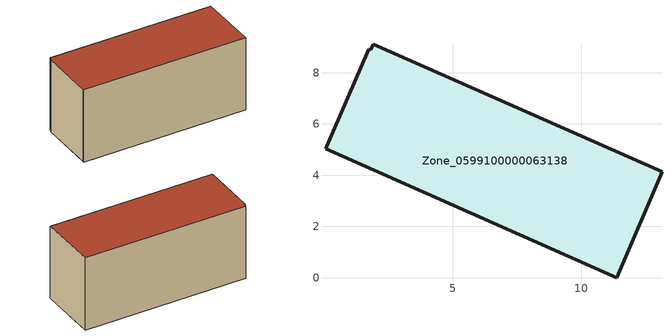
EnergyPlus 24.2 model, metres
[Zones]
Zone_0599100000063138
 floor ground (C_G): 13.16,4.13 11.39,0 0.02,5.03 0.07,5.13 1.71,8.92 1.78,8.89 1.88,9.11 z0
 wall outside (C_F): 1.78,8.89 1.71,8.92 0.07,5.13 0.02,5.03 11.39,0 13.16,4.13 1.88,9.11 1.78,8.89 z0:5.69
 roof outside (C_R): 1.88,9.11 1.78,8.89 1.71,8.92 0.07,5.13 0.02,5.03 11.39,0 13.16,4.13 z5.69
[BUILDING]
Pand.0599100000063138: North Axis=0; Terrain=City; Loads Convergence Tolerance Value=0.04; Temperature Convergence Tolerance Value=0.4; Solar Distribution=FullExterior; Maximum Number of Warmup Days=25; Minimum Number of Warmup Days=1
[Site:Location]
Rotterdam.The.Hague.AP_ZH_NLD Design_Conditions: Latitude=51.96; Longitude=4.45; Time Zone=1; Elevation=-4.5
[SITE:GROUNDTEMPERATURE:BUILDINGSURFACE]
18, 18, 18, 18, 18, 18, 18, 18, 18, 18, 18, 18
[MATERIAL] Thermal Absorptance=0.9; Solar Absorptance=0.7; Visible Absorptance=0.7
Name | Roughness | Thickness | Conductivity | Density | Specific Heat
G.TI.1946-1964 | MediumSmooth | 0.15 | 1 | 540 | 1210
F.TI.1946-1964 | Rough | 0.3 | 0.857143 | 1920 | 840
R.TI.1946-1964 | MediumRough | 0.2 | 0.277778 | 1500 | 1000
[CONSTRUCTION]
C_G: G.TI.1946-1964
C_F: F.TI.1946-1964
C_R: R.TI.1946-1964
[ZONE]
Zone_0599100000063138: Type=1; Multiplier=1; Ceiling Height=Autocalculate; Volume=Autocalculate; Floor Area=autocalculate; Part of Total Floor Area=Yes
[ZONEINFILTRATION:DESIGNFLOWRATE]
Infil_Zone_0599100000063138: Zone or ZoneList or Space or SpaceList=Zone_0599100000063138; Schedule=AlwaysOn; Design Flow Rate Calculation Method=Flow/Area; Flow Rate per Floor Area=0.003; Constant Term Coefficient=1; Temperature Term Coefficient=0; Velocity Term Coefficient=0; Velocity Squared Term Coefficient=0
[HVACTEMPLATE:ZONE:IDEALLOADSAIRSYSTEM]
Zone_0599100000063138: Maximum Heating Supply Air Temperature=50; Minimum Cooling Supply Air Temperature=13; Maximum Heating Supply Air Humidity Ratio=0.0156; Minimum Cooling Supply Air Humidity Ratio=0.0077; Heating Limit=NoLimit; Cooling Limit=NoLimit; Dehumidification Control Type=ConstantSensibleHeatRatio; Cooling Sensible Heat Ratio=0.7; Dehumidification Setpoint=60; Humidification Control Type=None; Humidification Setpoint=30; Outdoor Air Method=None; Outdoor Air Flow Rate per Person=0.00944; Outdoor Air Flow Rate per Zone Floor Area=0; Outdoor Air Flow Rate per Zone=0; Demand Controlled Ventilation Type=None; Outdoor Air Economizer Type=NoEconomizer; Heat Recovery Type=None; Sensible Heat Recovery Effectiveness=0.7; Latent Heat Recovery Effectiveness=0.65
[ZONECONTROL:THERMOSTAT]
ThermostatControl_Zone_0599100000063138: Zone or ZoneList=Zone_0599100000063138; Control Type Schedule=DualSetpointControlType; Control 1=Thermostat_Zone_0599100000063138; Temperature Difference Between Cutout And Setpoint=0
[THERMOSTATSETPOINT:DUALSETPOINT]
Thermostat_Zone_0599100000063138: Heating Setpoint Temperature Schedule=HeatingSetpoint_Zone_0599100000063138; Cooling Setpoint Temperature Schedule=CoolingSetpoint_Zone_0599100000063138
[SCHEDULE:COMPACT]
HeatingSetpoint_Zone_0599100000063138: Through: 12/31, For: AllDays, Until: 24:00, 21
CoolingSetpoint_Zone_0599100000063138: Through: 12/31, For: AllDays, Until: 24:00, 24
DualSetpointControlType: Through: 12/31, For: AllDays, Until: 24:00, 4
AlwaysOn: Through: 12/31, For: AllDays, Until: 24:00, 1
